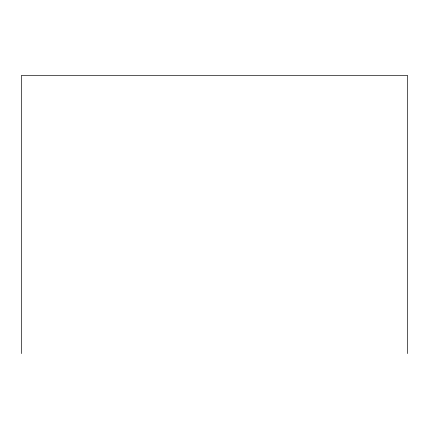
<?xml version="1.0" encoding="UTF-8"?>
<svg xmlns="http://www.w3.org/2000/svg" width="429" height="429" viewBox="0 0 429 429"><rect width="100%" height="100%" fill="white"/><g stroke="black" fill="none" stroke-linecap="round" stroke-linejoin="round"><path stroke-width="0.64" d="M407.55 353.587L407.55 75.413L21.45 75.413L21.45 353.587"/></g></svg>
